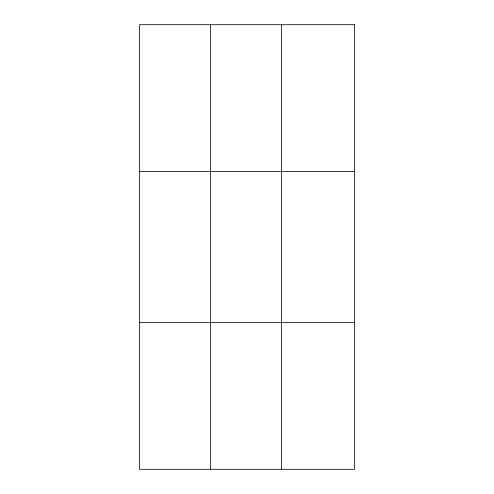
<?xml version="1.0" encoding="UTF-8"?>
<svg xmlns="http://www.w3.org/2000/svg" width="494" height="494" viewBox="0 0 494 494"><rect width="100%" height="100%" fill="white"/><g stroke="black" fill="none" stroke-linecap="round" stroke-linejoin="round"><path stroke-width="0.74" d="M210.444 24.7L210.444 469.3M281.407 24.7L281.407 469.3M139.487 171.418L354.513 171.418M139.487 322.582L354.513 322.582M354.513 24.7L354.513 469.3L139.487 469.3L139.487 24.7L354.513 24.7"/></g></svg>
